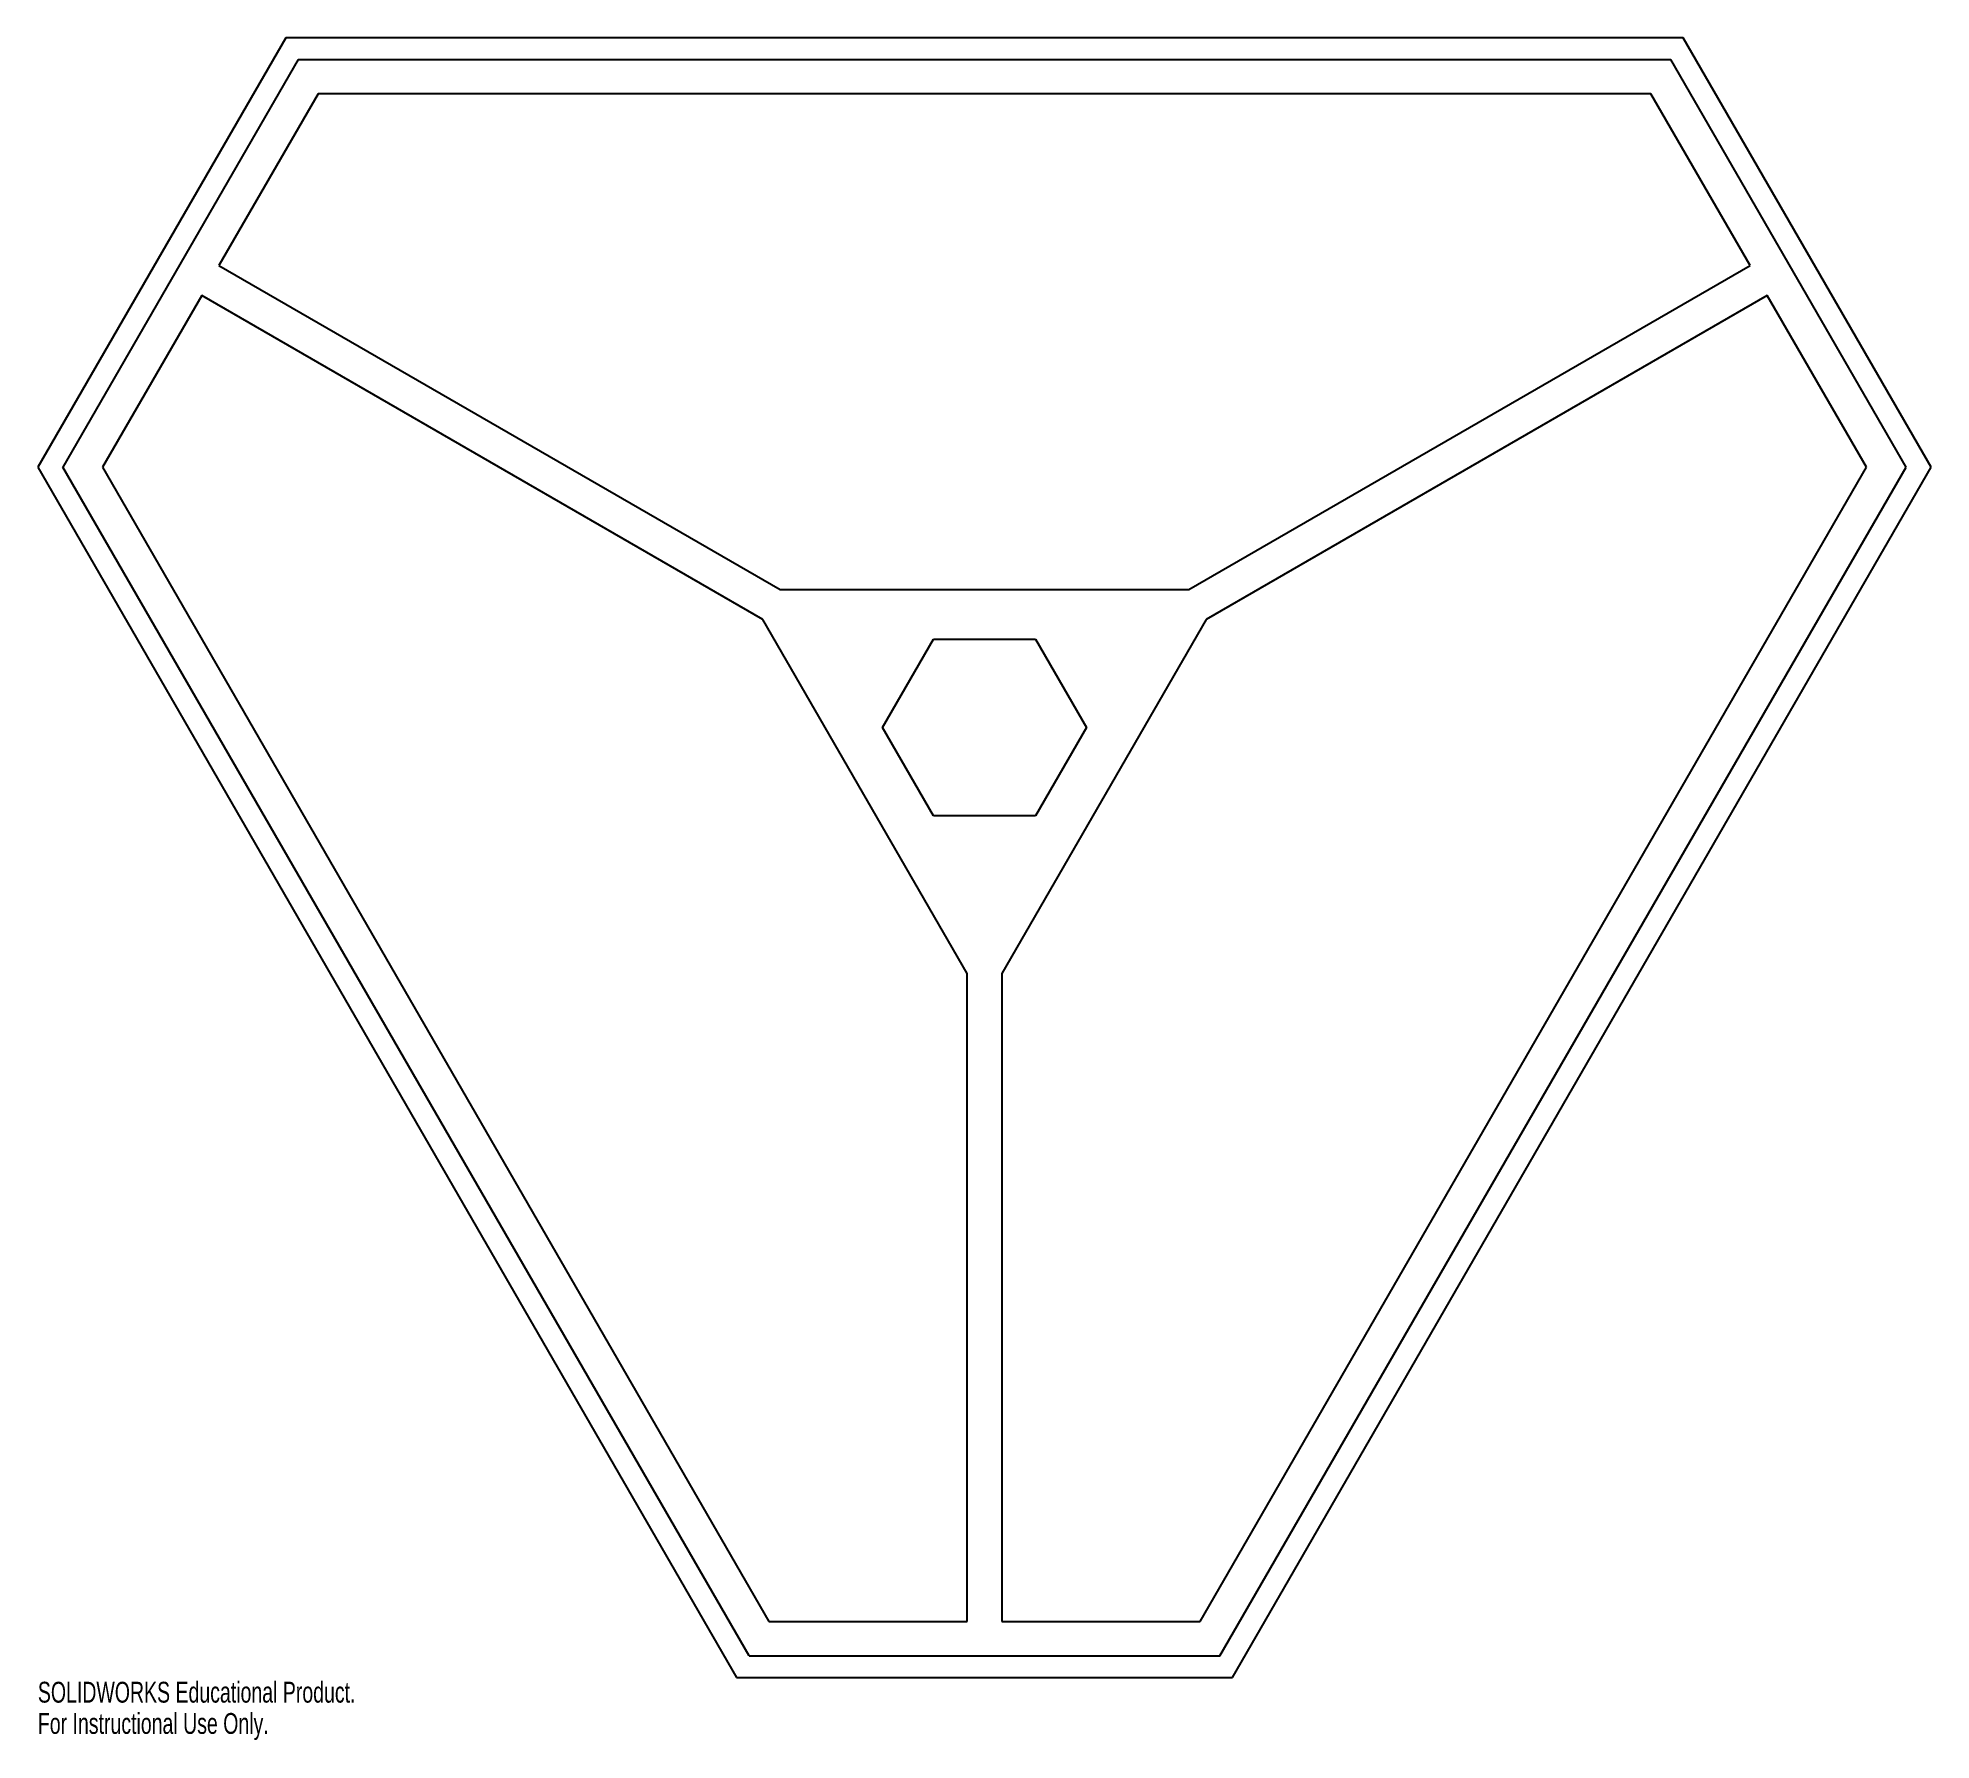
# Model space of a CAD drawing. Header units: millimetres. Extents: x -220 to 220, y -235 to 160.
import ezdxf

# ---------------------------------------------------------------- set-up
doc = ezdxf.new("R2010")
doc.units = ezdxf.units.MM
doc.styles.add('SLDTEXTSTYLE0', font='TXT', dxfattribs={"width": 0.7})

msp = doc.modelspace()

# ---------------------------------------------------------------- linework, layer by layer
at = {"color": 7, "linetype": 'Continuous', "lineweight": 25}
for p, q in [((-162.12, 160), (-219.62, 60.4)), ((162.12, 160), (-162.12, 160)), ((219.62, 60.4), (162.12, 160)), ((-159.23, 155), (-213.85, 60.4)), ((-159.23, 155), (159.23, 155)), ((213.85, 60.4), (159.23, 155)), ((-154.61, 147), (-177.61, 107.16)), ((154.61, 147), (-154.61, 147)), ((177.61, 107.16), (154.61, 147)), ((-177.61, 107.16), (-47.43, 32)), ((47.43, 32), (177.61, 107.16)), ((-181.61, 100.23), (-204.61, 60.4)), ((-51.43, 25.07), (-181.61, 100.23)), ((181.61, 100.23), (51.43, 25.07)), ((204.61, 60.4), (181.61, 100.23)), ((-219.62, 60.4), (-57.51, -220.4)), ((-54.62, -215.4), (-213.85, 60.4)), ((-204.61, 60.4), (-50, -207.4)), ((50, -207.4), (204.61, 60.4)), ((54.62, -215.4), (213.85, 60.4)), ((57.51, -220.4), (219.62, 60.4)), ((-47.43, 32), (47.43, 32)), ((-4, -57.07), (-51.43, 25.07)), ((51.43, 25.07), (4, -57.07)), ((-23.67, 0), (-11.84, 20.5)), ((-11.84, 20.5), (11.84, 20.5)), ((11.84, 20.5), (23.67, 0)), ((-11.84, -20.5), (-23.67, 0)), ((23.67, 0), (11.84, -20.5)), ((11.84, -20.5), (-11.84, -20.5)), ((-4, -207.4), (-4, -57.07)), ((4, -57.07), (4, -207.4)), ((-50, -207.4), (-4, -207.4)), ((4, -207.4), (50, -207.4)), ((-54.62, -215.4), (54.62, -215.4)), ((-57.51, -220.4), (57.51, -220.4))]:
    msp.add_line(p, q, dxfattribs=at)

# ---------------------------------------------------------------- texts
at = {"color": 7, "linetype": 'Continuous', "char_height": 4.8336, "attachment_point": 1, "style": 'SLDTEXTSTYLE0'}
for s, insert in [('SOLIDWORKS Educational Product.', (-219.62, -221.42)), ('For Instructional Use Only.', (-219.62, -228.67))]:
    msp.add_mtext(s, dxfattribs=dict(at, insert=insert))

doc.saveas('drawing.dxf')
